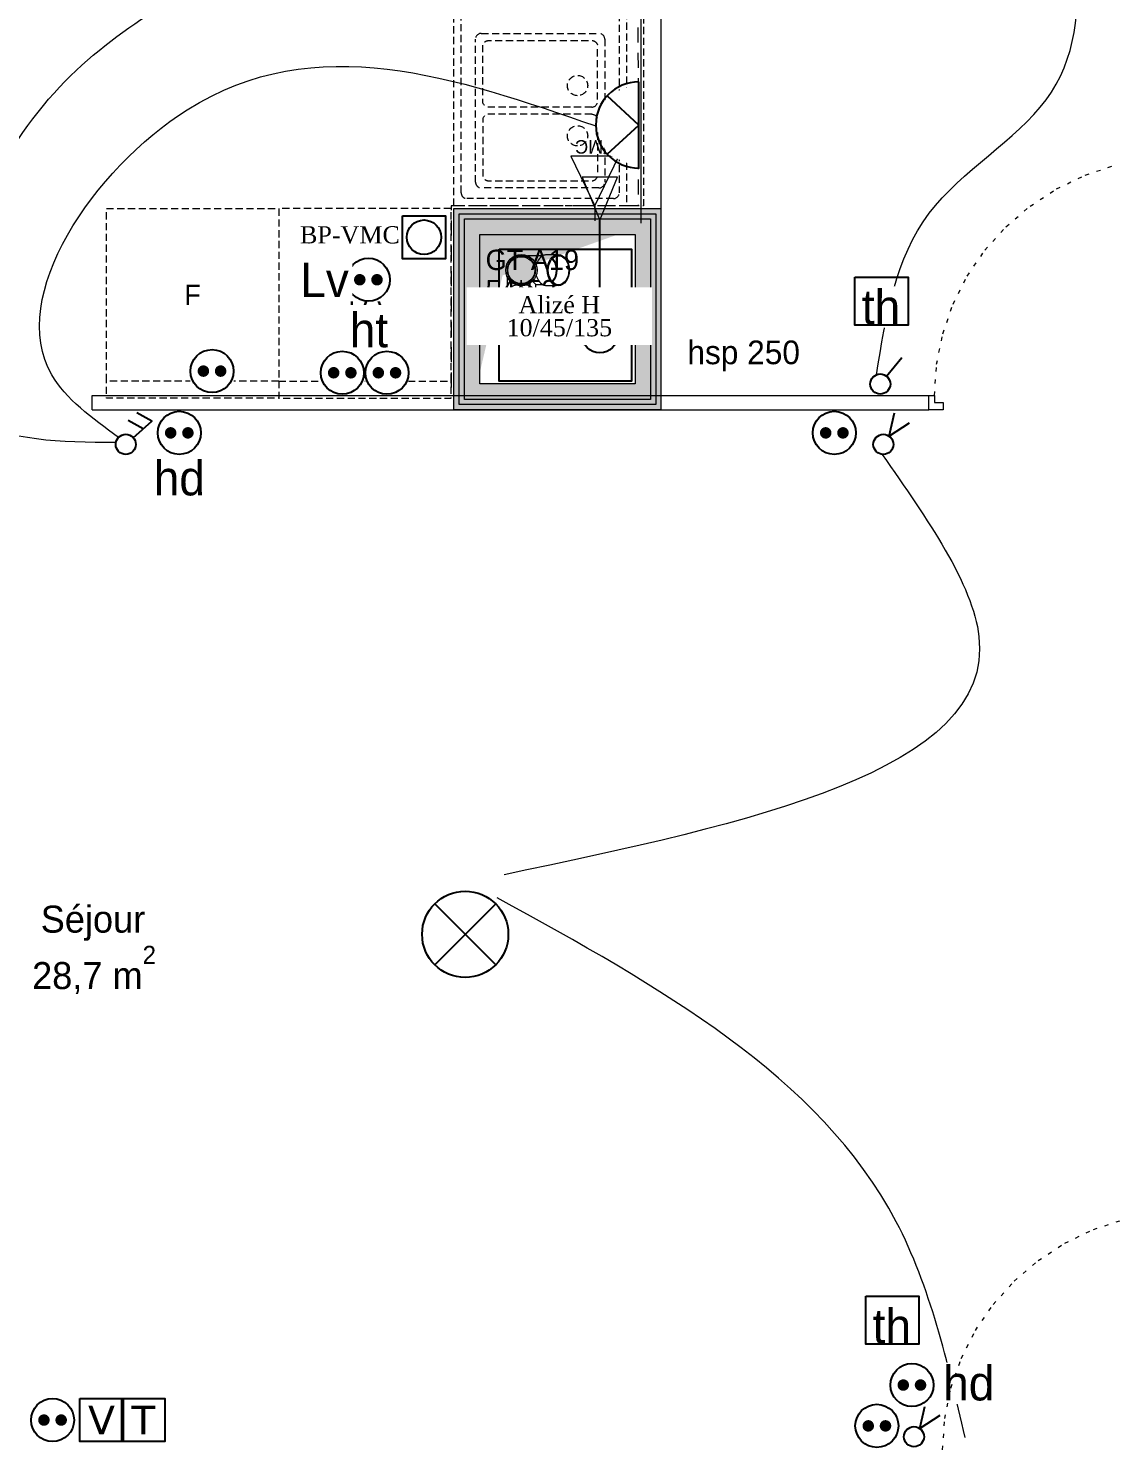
# Model space of a CAD drawing. Header units: centimetres. Extents: x 2666 to 9670, y 1889 to 5633.
# Drawn here: x 3958.7 to 4335.4, y 4633.8 to 5128.2 of the extents above; entities that cross this region are included whole.
import ezdxf

# ---------------------------------------------------------------- set-up
doc = ezdxf.new("R2010")
doc.units = ezdxf.units.CM
doc.header["$LTSCALE"] = 12.7
for name, pattern in [('ISO-03', [3, 1.2, -1.8]), ('Style de ligne -1', [0.83328, 0.41656, -0.41672]), ('Style de ligne -11', [0.694444, 0.41656, -0.277884]), ('Style de ligne -13', [0.295276, 0.19685, -0.098425]), ('Style de ligne -18', [0.328084, 0.109361, -0.218723]), ('VW-01', [0.83312, 0.41656, -0.41656])]:
    doc.linetypes.add(name, pattern=pattern)
doc.layers.add('B faience', color=7, linetype='Style de ligne -11', lineweight=13, true_color=0x0040ff)
doc.layers.add('C ANNOTATIONS-textes-numérotation gaine', color=7, linetype='ISO-03', lineweight=5, true_color=0xdd0000)
for name, color, linetype, lineweight in [('B GÈnÈral', 7, 'Continuous', 5), ('B Général', 7, 'Continuous', 5), ('C ANNOTATIONS-prestations', 7, 'Continuous', 5), ('C ANNOTATIONS-texte', 7, 'Continuous', 5), ('C ANNOTATIONS-texte surfaces', 7, 'Continuous', 5), ('F REMPLISSAGE-vert clair', 7, 'Continuous', 13), ('F REMPLISSAGE-vert clair-1', 7, 'Continuous', 5), ('F REMPLISSAGE-vert foncÈ', 7, 'Continuous', 5), ('F REMPLISSAGE-vert foncé', 7, 'Continuous', 13), ('prlm-ELEC-CFA', 1, 'Continuous', 25), ('prlm-ELEC-CFO', 1, 'Continuous', 25)]:
    doc.layers.add(name, color=color, linetype=linetype, lineweight=lineweight)
for name, color, linetype in [('prlm-EAU-CHU', 42, 'Continuous'), ('prlm-EAU-EUEV', 25, 'Continuous'), ('prlm-GT', 242, 'Continuous'), ('prlm-VMC', 93, 'Continuous')]:
    doc.layers.add(name, color=color, linetype=linetype)
doc.styles.add('Eurostile', font='')
doc.styles.add('prlm-elec-cfa', font='comic.ttf', dxfattribs={"height": 12})
doc.styles.add('prlm-elec-cfo', font='comic.ttf', dxfattribs={"height": 12})
doc.styles.add('prlm-vmc', font='pala.ttf', dxfattribs={"height": 14})
doc.styles.get('Eurostile').set_extended_font_data('Eurostile')

# ---------------------------------------------------------------- blocks, each defined once
blk = doc.blocks.new('Groupe-28-1')
at = {"layer": 'B Général', "color": 7, "linetype": 'VW-01', "lineweight": 5, "flags": 128}
blk.add_lwpolyline([(4115.85, 5056.44), (4169.9, 5056.44), (4169.9, 5004.44), (4115.85, 5004.44)], close=True, dxfattribs=at)
at = {"layer": 'C ANNOTATIONS-textes-numérotation gaine', "color": 7, "insert": (4117.85, 5051.14), "char_height": 7.059, "width": 46.0492, "attachment_point": 1, "line_spacing_factor": 0.894142, "style": 'Eurostile'}
blk.add_mtext('GT A19\\P54*52', dxfattribs=at)
blk = doc.blocks.new('xi.cee3')
at = {"layer": 'prlm-EAU-CHU', "color": 0, "lineweight": 13}
for p, q in [((-5.34, 12.09), (-5.34, 8.77)), ((5.34, 8.77), (5.34, 12.09)), ((-5, 7.43), (-5, 2.17)), ((5, 5), (3.85, 3.85)), ((5, 5), (5, 7.43)), ((7.43, 5), (5, 5)), ((12.09, 5.34), (8.77, 5.34)), ((2.17, -5), (7.43, -5)), ((8.77, -5.34), (12.09, -5.34))]:
    blk.add_line(p, q, dxfattribs=at)
for radius in [5.45, 4.69]:
    blk.add_circle((0, 0), radius, dxfattribs=at)
for centre, radius, start, end in [((0, 6.15), 6.29, 48.8644, 131.1356), ((0, 6.35), 5.87, 47.8311, 131.8233), ((-2.66, 8.75), 2.68, 180.4039, 207.2524), ((-0.74, 10.12), 5.03, 211.1457, 259.1022), ((0.74, 10.12), 5.03, 280.8978, 328.8543), ((2.66, 8.75), 2.68, 332.7476, 359.5961), ((10.12, 0.74), 5.03, 121.1457, 169.1022), ((8.75, 2.66), 2.68, 90.4039, 117.2524), ((6.35, 0), 5.87, 318.1767, 42.1689), ((6.15, 0), 6.29, 318.8644, 41.1356), ((10.12, -0.74), 5.03, 190.8978, 238.8543), ((8.75, -2.66), 2.68, 242.7476, 269.5961)]:
    blk.add_arc(centre, radius, start, end, dxfattribs=at)
for centre, major_axis, ratio in [((0, 12.84), (5.44, 0), 0.708306), ((0, 12.94), (5.05, 0), 0.707331)]:
    blk.add_ellipse(centre, major_axis=major_axis, ratio=ratio, dxfattribs=at)
at = {"layer": 'prlm-EAU-CHU', "color": 0, "lineweight": 13, "extrusion": (0, 0, -1)}
for centre, major_axis, ratio in [((12.84, 0), (0, 5.44), 0.708306), ((12.94, 0), (0, 5.05), 0.707331)]:
    blk.add_ellipse(centre, major_axis=major_axis, ratio=ratio, dxfattribs=at)
blk = doc.blocks.new('xi.eu')
at = {"layer": 'prlm-EAU-EUEV', "linetype": 'ByBlock', "lineweight": -2}
h = blk.add_hatch(color=0, dxfattribs=at)
edge = h.paths.add_edge_path()
edge.add_arc((0, 0), 5, 0, 360)
at = {"layer": 'prlm-EAU-EUEV', "color": 0, "linetype": 'ByBlock', "lineweight": 5}
blk.add_circle((0, 0), 5, dxfattribs=at)
blk = doc.blocks.new('xi.be')
at = {"layer": 'prlm-VMC', "color": 0, "linetype": 'ByBlock', "lineweight": 5, "flags": 128}
blk.add_lwpolyline([(-6.17, -15), (6.17, -15), (0, 0)], close=True, dxfattribs=at)
at = {"layer": 'prlm-VMC', "color": 0, "linetype": 'ByBlock', "lineweight": 5}
blk.add_solid([(0, -1), (5.17, -14), (-5.17, -14), (0, -1)], dxfattribs=at)
blk = doc.blocks.new('xi.bp-vmc-cui')
at = {"layer": 'prlm-VMC', "color": 0, "linetype": 'ByBlock', "lineweight": -2, "flags": 128}
blk.add_lwpolyline([(-7.5, 7.5), (7.5, 7.5), (7.5, -7.5), (-7.5, -7.5)], close=True, dxfattribs=at)
at = {"layer": 'prlm-VMC', "color": 0, "linetype": 'ByBlock', "lineweight": -2}
blk.add_circle((0, 0), 6, dxfattribs=at)
blk = doc.blocks.new('xi.SA')
at = {"layer": 'prlm-ELEC-CFO', "color": 0}
blk.add_lwpolyline([(0.2, -1.28), (5.5, 5.28)], dxfattribs=at)
blk.add_circle((-2, -4), 3.5, dxfattribs=at)
blk = doc.blocks.new('xi.ECAP')
at = {"color": 0}
blk.add_wipeout([(-15, 0), (-10.13, 11.06), (0, 15), (10.13, 11.06), (15, 0)], dxfattribs=at).dxf.layer = 'prlm-ELEC-CFO'
at = {"layer": 'prlm-ELEC-CFO', "color": 0, "linetype": 'ByBlock', "lineweight": -2, "flags": 128}
blk.add_lwpolyline([(15, 0, 1), (-15, 0)], format="xyb", close=True, dxfattribs=at)
at = {"layer": 'prlm-ELEC-CFO', "color": 0}
blk.add_lwpolyline([(-10.13, 11.06), (0, 0), (10.13, 11.06)], dxfattribs=at)
blk = doc.blocks.new('xi.PTCE')
at = {"layer": 'prlm-ELEC-CFO', "color": 0}
for points in [[(-10.61, 10.61), (10.61, -10.61)], [(10.61, 10.61), (-10.61, -10.61)]]:
    blk.add_lwpolyline(points, dxfattribs=at)
at = {"layer": 'prlm-ELEC-CFO', "color": 0, "linetype": 'ByBlock'}
blk.add_circle((0, 0), 15, dxfattribs=at)
blk = doc.blocks.new('xi.VV')
at = {"layer": 'prlm-ELEC-CFO', "color": 0}
blk.add_lwpolyline([(6.95, 3.42), (0.01, -1.13), (1.91, 6.95)], dxfattribs=at)
blk.add_circle((-2, -4), 3.5, dxfattribs=at)
blk = doc.blocks.new('xi.DA')
at = {"layer": 'prlm-ELEC-CFO', "color": 0}
for points in [[(0.61, -1.67), (7.04, 4.05), (1.81, 7.01)], [(4.05, 1.39), (-1.17, 4.34)]]:
    blk.add_lwpolyline(points, dxfattribs=at)
blk.add_circle((-2, -4), 3.5, dxfattribs=at)
blk = doc.blocks.new('xi.PCHD')
at = {"color": 0, "lineweight": 5}
blk.add_wipeout([(-7.5, -7.5), (7.5, -7.5), (7.5, 7.5), (-7.5, 7.5)], dxfattribs=at).dxf.layer = 'prlm-ELEC-CFO'
at = {"layer": 'prlm-ELEC-CFO', "color": 0, "linetype": 'ByBlock', "lineweight": 5, "const_width": 2}
for points in [[(-4, 0, 1), (-2, 0, 1)], [(2, 0, 1), (4, 0, 1)]]:
    blk.add_lwpolyline(points, format="xyb", close=True, dxfattribs=at)
at = {"layer": 'prlm-ELEC-CFO', "color": 0, "linetype": 'ByBlock', "lineweight": -2}
blk.add_circle((0, 0), 7.5, dxfattribs=at)
blk = doc.blocks.new('xi.PCHT')
at = {"color": 0, "lineweight": 5}
blk.add_wipeout([(-7.5, -7.5), (7.5, -7.5), (7.5, 7.5), (-7.5, 7.5)], dxfattribs=at).dxf.layer = 'prlm-ELEC-CFO'
at = {"layer": 'prlm-ELEC-CFO', "color": 0, "linetype": 'ByBlock', "lineweight": 5, "const_width": 2}
for points in [[(-4, 0, 1), (-2, 0, 1)], [(2, 0, 1), (4, 0, 1)]]:
    blk.add_lwpolyline(points, format="xyb", close=True, dxfattribs=at)
at = {"layer": 'prlm-ELEC-CFO', "color": 0, "linetype": 'ByBlock', "lineweight": -2}
blk.add_circle((0, 0), 7.5, dxfattribs=at)
blk = doc.blocks.new('xi.PC')
at = {"color": 0, "lineweight": 5}
blk.add_wipeout([(-7.5, -7.5), (7.5, -7.5), (7.5, 7.5), (-7.5, 7.5)], dxfattribs=at).dxf.layer = 'prlm-ELEC-CFO'
at = {"layer": 'prlm-ELEC-CFO', "color": 0, "linetype": 'ByBlock', "lineweight": 5, "const_width": 2}
for points in [[(-4, 0, 1), (-2, 0, 1)], [(2, 0, 1), (4, 0, 1)]]:
    blk.add_lwpolyline(points, format="xyb", close=True, dxfattribs=at)
at = {"layer": 'prlm-ELEC-CFO', "color": 0, "linetype": 'ByBlock', "lineweight": -2}
blk.add_circle((0, 0), 7.5, dxfattribs=at)
blk = doc.blocks.new('xi.TV')
at = {"layer": 'prlm-ELEC-CFA', "color": 0, "linetype": 'ByBlock', "lineweight": -2, "flags": 128}
blk.add_lwpolyline([(-7.5, 7.5), (7.5, 7.5), (7.5, -7.5), (-7.5, -7.5)], close=True, dxfattribs=at)
at = {"layer": 'prlm-ELEC-CFA', "color": 0, "linetype": 'ByBlock', "insert": (0, 0), "char_height": 10, "width": 11.36, "attachment_point": 5}
blk.add_mtext('{\\fVerdana|b0|i0|c0|p34;V}', dxfattribs=at)
blk = doc.blocks.new('xi.TEL')
at = {"layer": 'prlm-ELEC-CFA', "color": 0, "linetype": 'ByBlock', "lineweight": -2, "flags": 128}
blk.add_lwpolyline([(-7.5, 7.5), (7.5, 7.5), (7.5, -7.5), (-7.5, -7.5)], close=True, dxfattribs=at)
at = {"layer": 'prlm-ELEC-CFA', "color": 0, "linetype": 'ByBlock', "insert": (0, 0), "char_height": 10, "width": 11.36, "attachment_point": 5}
blk.add_mtext('{\\fVerdana|b0|i0|c0|p34;T}', dxfattribs=at)
blk = doc.blocks.new('xi.LV')
at = {"color": 0, "lineweight": 5}
blk.add_wipeout([(-7.5, -7.5), (7.5, -7.5), (7.5, 7.5), (-7.5, 7.5)], dxfattribs=at).dxf.layer = 'prlm-ELEC-CFO'
at = {"layer": 'prlm-ELEC-CFO', "color": 0, "linetype": 'ByBlock', "lineweight": 5, "const_width": 2}
for points in [[(-4, 0, 1), (-2, 0, 1)], [(2, 0, 1), (4, 0, 1)]]:
    blk.add_lwpolyline(points, format="xyb", close=True, dxfattribs=at)
at = {"layer": 'prlm-ELEC-CFO', "color": 0, "linetype": 'ByBlock', "lineweight": -2}
blk.add_circle((0, 0), 7.5, dxfattribs=at)
blk = doc.blocks.new('Frigo')
at = {"layer": 'B Général', "color": 7, "linetype": 'Style de ligne -13', "lineweight": 5, "flags": 128}
blk.add_lwpolyline([(-30, 30), (30, 30), (30, -30), (-30, -30)], close=True, dxfattribs=at)
blk.add_lwpolyline([(30, -30), (30, -36), (-30, -36), (-30, -30)], dxfattribs=at)
at = {"layer": 'B Général', "color": 7, "insert": (0, 0), "char_height": 7.06, "attachment_point": 5, "line_spacing_factor": 0.894142, "style": 'Eurostile'}
blk.add_mtext('F', dxfattribs=at)
blk = doc.blocks.new('Lave Vaisselle')
at = {"layer": 'B Général', "color": 7, "linetype": 'Style de ligne -13', "lineweight": 5, "flags": 128}
blk.add_lwpolyline([(-30, 30), (-30, 36), (30, 36), (30, 30)], dxfattribs=at)
blk.add_lwpolyline([(-30, 30), (30, 30), (30, -30), (-30, -30)], close=True, dxfattribs=at)
at = {"layer": 'B Général', "color": 7, "insert": (0, 0), "char_height": 7.059, "attachment_point": 5, "line_spacing_factor": 0.894142, "style": 'Eurostile'}
blk.add_mtext('LV', dxfattribs=at)
blk = doc.blocks.new('Evier 120.60 T3 et +')
at = {"layer": 'B Général', "color": 7, "linetype": 'Style de ligne -13', "lineweight": 5}
for p, q in [((-57.5, -55.5), (-57.5, -4.5)), ((-55.5, -2.5), (55.5, -2.5)), ((57.5, -4.5), (57.5, -55.5)), ((0, -50.5), (0, -9.53)), ((2, -7.53), (51.79, -7.53)), ((53.79, -9.53), (53.79, -50.5)), ((18.98, -10), (18.98, -10)), ((-52.12, -15), (-7.88, -15)), ((-52.5, -20), (-7.5, -20)), ((-52.5, -25), (-7.5, -25)), ((-52.5, -30), (-7.5, -30)), ((-52.5, -35), (-7.5, -35)), ((-52.5, -40), (-7.5, -40)), ((25.65, -43.33), (25.65, -43.33)), ((-52.12, -45), (-7.88, -45)), ((51.79, -52.5), (2, -52.5)), ((9.17, -50), (9.17, -50)), ((55.5, -57.5), (-55.5, -57.5))]:
    blk.add_line(p, q, dxfattribs=at)
at = {"layer": 'B Général', "color": 7, "linetype": 'Style de ligne -13', "lineweight": 5, "flags": 128}
blk.add_lwpolyline([(-60, 0), (-60, 6), (60, 6), (60, 0)], dxfattribs=at)
blk.add_lwpolyline([(-60, 0), (60, 0), (60, -60), (-60, -60)], close=True, dxfattribs=at)
for points in [[(25.65, -12), (25.65, -48, -0.414212), (23.65, -50), (4.5, -50, -0.198914), (3.09, -49.41, -0.198914), (2.5, -48), (2.5, -12, -0.414214), (4.5, -10)], [(25.65, -12, 0.414212), (23.65, -10), (4.45, -10)], [(28.15, -12), (28.15, -48, 0.414212), (30.15, -50), (49.29, -50, 0.198914), (50.71, -49.41, 0.198914), (51.29, -48), (51.29, -12, 0.414214), (49.29, -10)], [(28.15, -12, -0.414212), (30.15, -10), (49.34, -10)]]:
    blk.add_lwpolyline(points, format="xyb", dxfattribs=at)
at = {"layer": 'B Général', "color": 7, "linetype": 'Style de ligne -13', "lineweight": 5}
for centre, start, end in [((-55.5, -4.5), 90, 180), ((55.5, -4.5), 0, 90), ((2, -9.53), 90, 180), ((51.79, -9.53), 0, 90), ((2, -50.5), 180, 270), ((51.79, -50.5), 270, 0), ((-55.5, -55.5), 180, 270), ((55.5, -55.5), 270, 0)]:
    blk.add_arc(centre, 2, start, end, dxfattribs=at)
for centre in [(18.15, -17), (35.65, -17)]:
    blk.add_ellipse(centre, major_axis=(3.54, 0), ratio=1, dxfattribs=at)
blk = doc.blocks.new('VMC')
at = {"layer": 'B Général', "color": 7, "linetype": 'Style de ligne -1', "lineweight": 13}
blk.add_line((0, 10.77), (0, 17), dxfattribs=at)
at = {"layer": 'B Général', "color": 250, "linetype": 'Continuous', "lineweight": 5, "true_color": 0x444444, "flags": 128}
blk.add_lwpolyline([(0, 10.77), (-8.34, -6.52), (8.34, -6.52)], close=True, dxfattribs=at)
at = {"layer": 'C ANNOTATIONS-prestations', "insert": (-7.15, -7.39), "char_height": 4.706, "attachment_point": 1, "line_spacing_factor": 0.894142, "style": 'Eurostile'}
blk.add_mtext('VMC', dxfattribs=at)

msp = doc.modelspace()

# ---------------------------------------------------------------- linework, layer by layer
at = {"layer": 'B faience', "flags": 128}
msp.add_lwpolyline([(4170.85, 5181.44), (4170.95, 5066.44), (4105.84, 5066.44), (4105.85, 5001.44)], dxfattribs=at)
at = {"layer": 'B GÈnÈral', "color": 9, "linetype": 'Continuous', "true_color": 0xc0dcc0}
for points in [[(4115.85, 5004.44), (4106.85, 4995.44), (4115.85, 5056.44), (4106.85, 5065.44)], [(4115.85, 5056.44), (4106.85, 5065.44), (4169.9, 5056.44), (4178.9, 5065.44)], [(4169.9, 5056.44), (4178.9, 5065.44), (4169.9, 5004.44), (4178.9, 4995.44)], [(4169.9, 5004.44), (4178.9, 4995.44), (4115.85, 5004.44), (4106.85, 4995.44)]]:
    msp.add_solid(points, dxfattribs=at)
at = {"layer": 'B GÈnÈral', "color": 254, "linetype": 'Continuous', "true_color": 0xdddddd}
msp.add_solid([(4115.85, 5056.44), (4115.85, 5008.44), (4163.9, 5056.44), (4123.75, 5042.17)], dxfattribs=at)
at = {"layer": 'B Général', "color": 7, "linetype": 'Continuous', "lineweight": 5}
for p, q in [((4178.9, 5256.44), (4178.9, 5060.44)), ((4178.9, 5256.44), (4178.9, 5060.44)), ((4171.9, 5249.44), (4171.9, 5060.44)), ((4171.9, 5249.44), (4171.9, 5060.44)), ((3980.84, 5000.44), (4272.11, 5000.44)), ((3980.84, 4995.44), (3980.84, 5000.44)), ((4272.11, 4995.44), (4272.11, 5000.44)), ((3980.84, 4995.44), (4272.11, 4995.44))]:
    msp.add_line(p, q, dxfattribs=at)
at = {"layer": 'B Général', "linetype": 'Style de ligne -18', "lineweight": 5}
for p, q in [((4316.61, 5072.32), (4326.59, 5077.12)), ((4326.59, 5077.12), (4337.11, 5080.61)), ((4307.37, 5066.29), (4316.61, 5072.32)), ((4299.01, 5059.13), (4307.37, 5066.29)), ((4291.68, 5050.96), (4299.01, 5059.13)), ((4285.5, 5041.94), (4291.68, 5050.96)), ((4280.58, 5032.2), (4285.5, 5041.94)), ((4277.01, 5021.92), (4280.58, 5032.2)), ((4274.84, 5011.27), (4277.01, 5021.92)), ((4274.11, 5000.44), (4274.84, 5011.27)), ((4329.44, 4710.12), (4339.97, 4713.61)), ((4319.46, 4705.32), (4329.44, 4710.12)), ((4310.22, 4699.29), (4319.46, 4705.32)), ((4301.86, 4692.13), (4310.22, 4699.29)), ((4294.53, 4683.96), (4301.86, 4692.13)), ((4288.35, 4674.94), (4294.53, 4683.96)), ((4276.96, 4633.44), (4277.69, 4644.27))]:
    msp.add_line(p, q, dxfattribs=at)
at = {"layer": 'B Général', "color": 7, "linetype": 'Continuous', "lineweight": 13}
for p, q in [((4106.85, 4995.44), (4106.85, 5065.44)), ((4106.85, 5065.44), (4178.9, 5065.44)), ((4178.9, 5065.44), (4178.9, 4995.44)), ((4115.85, 5004.44), (4115.85, 5056.44)), ((4115.85, 5056.44), (4169.9, 5056.44)), ((4169.9, 5056.44), (4169.9, 5004.44)), ((4169.9, 5004.44), (4115.85, 5004.44)), ((3980.84, 5000.44), (4272.11, 5000.44)), ((3980.84, 4995.44), (4272.11, 4995.44)), ((4178.9, 4995.44), (4106.85, 4995.44))]:
    msp.add_line(p, q, dxfattribs=at)
at = {"layer": 'B Général', "color": 7, "linetype": 'Continuous', "lineweight": 5, "flags": 128}
msp.add_lwpolyline([(4568.8, 5509.22, 0.297246), (3485.1, 4673.45), (3485.04, 4673.28), (3420.82, 4459.34)], format="xyb", dxfattribs=at)
msp.add_lwpolyline([(4272.11, 5000.44), (4274.11, 5000.44), (4274.11, 4997.94), (4277.11, 4997.94), (4277.11, 4995.44), (4272.11, 4995.44), (4272.11, 4995.44), (4272.11, 4995.44), (4272.11, 4999.72), (4272.11, 4999.72)], close=True, dxfattribs=at)
at = {"layer": 'F REMPLISSAGE-vert clair'}
for p, q in [((4108.65, 4997.24), (4108.65, 5063.64)), ((4108.65, 5063.64), (4177.1, 5063.64)), ((4177.1, 5063.64), (4177.1, 4997.24)), ((4110.45, 4999.04), (4110.45, 5061.84)), ((4110.45, 4999.04), (4110.45, 5061.84)), ((4110.45, 5061.84), (4175.3, 5061.84)), ((4110.45, 5061.84), (4175.3, 5061.84)), ((4175.3, 5061.84), (4175.3, 4999.04)), ((4175.3, 5061.84), (4175.3, 4999.04)), ((4175.3, 4999.04), (4110.45, 4999.04)), ((4175.3, 4999.04), (4110.45, 4999.04)), ((4177.1, 4997.24), (4108.65, 4997.24))]:
    msp.add_line(p, q, dxfattribs=at)
at = {"layer": 'F REMPLISSAGE-vert clair', "color": 7, "linetype": 'Continuous', "lineweight": 13}
for p, q in [((4115.85, 5004.44), (4115.85, 5056.44)), ((4115.85, 5056.44), (4169.9, 5056.44)), ((4169.9, 5056.44), (4169.9, 5004.44)), ((4169.9, 5004.44), (4115.85, 5004.44))]:
    msp.add_line(p, q, dxfattribs=at)
at = {"layer": 'F REMPLISSAGE-vert clair-1', "color": 9, "linetype": 'Continuous', "true_color": 0xc0dcc0}
for points in [[(4108.65, 4997.24), (4110.45, 4999.04), (4108.65, 5063.64), (4110.45, 5061.84)], [(4108.65, 5063.64), (4110.45, 5061.84), (4177.1, 5063.64), (4175.3, 5061.84)], [(4177.1, 5063.64), (4175.3, 5061.84), (4177.1, 4997.24), (4175.3, 4999.04)], [(4110.45, 4999.04), (4115.85, 5004.44), (4110.45, 5061.84), (4115.85, 5056.44)], [(4110.45, 5061.84), (4115.85, 5056.44), (4175.3, 5061.84), (4169.9, 5056.44)], [(4175.3, 5061.84), (4169.9, 5056.44), (4175.3, 4999.04), (4169.9, 5004.44)], [(4175.3, 4999.04), (4169.9, 5004.44), (4110.45, 4999.04), (4115.85, 5004.44)], [(4177.1, 4997.24), (4175.3, 4999.04), (4108.65, 4997.24), (4110.45, 4999.04)]]:
    msp.add_solid(points, dxfattribs=at)
at = {"layer": 'F REMPLISSAGE-vert foncÈ', "color": 54, "linetype": 'Continuous', "true_color": 0x99aa00}
for points in [[(4106.85, 4995.44), (4108.65, 4997.24), (4106.85, 5065.44), (4108.65, 5063.64)], [(4106.85, 5065.44), (4108.65, 5063.64), (4178.9, 5065.44), (4177.1, 5063.64)], [(4178.9, 5065.44), (4177.1, 5063.64), (4178.9, 4995.44), (4177.1, 4997.24)], [(4178.9, 4995.44), (4177.1, 4997.24), (4106.85, 4995.44), (4108.65, 4997.24)]]:
    msp.add_solid(points, dxfattribs=at)
at = {"layer": 'F REMPLISSAGE-vert foncé', "color": 7, "linetype": 'Continuous', "lineweight": 13}
for p, q in [((4106.85, 4995.44), (4106.85, 5065.44)), ((4106.85, 5065.44), (4178.9, 5065.44)), ((4178.9, 5065.44), (4178.9, 4995.44)), ((4178.9, 4995.44), (4106.85, 4995.44))]:
    msp.add_line(p, q, dxfattribs=at)
at = {"layer": 'F REMPLISSAGE-vert foncé'}
for p, q in [((4108.65, 4997.24), (4108.65, 5063.64)), ((4108.65, 5063.64), (4177.1, 5063.64)), ((4177.1, 5063.64), (4177.1, 4997.24)), ((4177.1, 4997.24), (4108.65, 4997.24))]:
    msp.add_line(p, q, dxfattribs=at)
at = {"layer": 'prlm-ELEC-CFO', "lineweight": 13}
for points in [[(4253.92, 5007.62), (4272.25, 5063.81), (4312.97, 5103.32), (4307.63, 5215.91)], [(3989.14, 4984), (3940.46, 4992.63), (3956.75, 5091.89), (4021.61, 5145.81)], [(4255.89, 4979.91), (4289.59, 4916.53), (4124.26, 4833.56)], [(4284.79, 4637.72), (4260.8, 4712.82), (4121.88, 4825.57)]]:
    msp.add_spline(points, degree=3, dxfattribs=at)
at = {"layer": 'prlm-GT'}
msp.add_lwpolyline([(4122.61, 5051.39), (4168.66, 5051.39), (4168.66, 5005.39), (4122.61, 5005.39)], close=True, dxfattribs=at)
at = {"layer": 'prlm-VMC'}
msp.add_lwpolyline([(4157.61, 5027.78), (4157.61, 5061.39)], dxfattribs=at)
msp.add_circle((4157.61, 5021.53), 6.25, dxfattribs=at)

# ---------------------------------------------------------------- block references
at = {"layer": 'B Général', "color": 7}
for name, p, rotation in [('Evier 120.60 T3 et +', (4166.85, 5126.44), 270.0000000083743), ('VMC', (4155.85, 5077.21), 180)]:
    msp.add_blockref(name, p, dxfattribs=dict(at, rotation=rotation))
msp.add_blockref('Frigo', (4015.84, 5035.44), dxfattribs=at)
at = {"layer": 'B Général', "color": 7, "xscale": -1, "rotation": 180}
msp.add_blockref('Lave Vaisselle', (4075.84, 5035.44), dxfattribs=at)
at = {"layer": 'C ANNOTATIONS-textes-numérotation gaine', "color": 7}
msp.add_blockref('Groupe-28-1', (0, 0), dxfattribs=at)
at = {"layer": 'prlm-EAU-CHU', "rotation": 270}
msp.add_blockref('xi.cee3', (4130.31, 5044.02), dxfattribs=at)
at = {"layer": 'prlm-EAU-EUEV', "xscale": -1, "rotation": 90}
msp.add_blockref('xi.eu', (4130.31, 5044.02), dxfattribs=at)
at = {"layer": 'prlm-ELEC-CFA'}
msp.add_blockref('xi.TEL', (3998.7, 4643.77), dxfattribs=at)
at = {"layer": 'prlm-ELEC-CFO'}
for name, p in [('xi.bp-vmc-cui', (4096.42, 5055.49)), ('xi.SA', (4257.25, 5008.39)), ('xi.DA', (3994.59, 4987.39)), ('xi.VV', (4258.31, 4987.39)), ('xi.PTCE', (4110.75, 4812.85)), ('xi.VV', (4268.98, 4641.98))]:
    msp.add_blockref(name, p, dxfattribs=at)
at = {"layer": 'prlm-VMC', "color": 1, "rotation": 180}
msp.add_blockref('xi.be', (4157.61, 5061.39), dxfattribs=at)

# ---------------------------------------------------------------- texts
at = {"layer": 'C ANNOTATIONS-prestations', "insert": (4188.09, 5008.81), "char_height": 8.2355, "width": 186, "attachment_point": 7, "line_spacing_factor": 0.894142, "style": 'Eurostile'}
msp.add_mtext('hsp{\\fEurostile|b0|i1|c0|p0; }250', dxfattribs=at)
at = {"layer": 'C ANNOTATIONS-texte', "insert": (3981.17, 4810.59), "char_height": 9.412, "attachment_point": 8, "line_spacing_factor": 0.894142, "style": 'Eurostile'}
msp.add_mtext('Séjour', dxfattribs=at)
at = {"layer": 'C ANNOTATIONS-texte surfaces', "insert": (3981.55, 4808.85), "char_height": 9.412, "attachment_point": 2, "line_spacing_factor": 0.894142, "style": 'Eurostile'}
msp.add_mtext('28,7 m{\\H0.6667x;\\S2^ ;}', dxfattribs=at)
at = {"layer": 'prlm-ELEC-CFO', "insert": (4053.25, 5059.33), "char_height": 6, "attachment_point": 1, "style": 'prlm-vmc'}
msp.add_mtext_dynamic_manual_height_columns('BP-VMC', width=101.1298, gutter_width=50, heights=[0], dxfattribs=at)

# ---------------------------------------------------------------- next in the draw order: block references
at = {"layer": 'prlm-ELEC-CFO', "rotation": 90}
msp.add_blockref('xi.ECAP', (4171.21, 5094.55), dxfattribs=at)
at = {"layer": 'prlm-ELEC-CFO'}
for name, p in [('xi.PC', (4239.25, 4987.39)), ('xi.PCHD', (4266.26, 4655.96)), ('xi.PC', (3967.1, 4643.77))]:
    msp.add_blockref(name, p, dxfattribs=at)

# ---------------------------------------------------------------- next in the draw order: texts
at = {"layer": 'prlm-ELEC-CFO', "lineweight": 20, "char_height": 12, "attachment_point": 5, "line_spacing_factor": 0.8, "style": 'prlm-elec-cfa', "bg_fill": 3, "box_fill_scale": 1.1, "bg_fill_color": 256, "bg_fill_transparency": 0}
for insert in [(4255.5, 5031.15), (4259.27, 4676.44)]:
    msp.add_mtext('th', dxfattribs=dict(at, insert=insert))

# ---------------------------------------------------------------- next in the draw order: linework, layer by layer
at = {"layer": 'prlm-ELEC-CFO'}
for points in [[(4246.43, 5041.57), (4264.95, 5041.57), (4264.95, 5024.89), (4246.43, 5024.89)], [(4250.19, 4686.86), (4268.71, 4686.86), (4268.71, 4670.18), (4250.19, 4670.18)]]:
    msp.add_lwpolyline(points, close=True, dxfattribs=at)
at = {"layer": 'prlm-ELEC-CFO', "lineweight": 13}
msp.add_spline([(3990.04, 4985.78), (3966.81, 5007.63), (4014, 5099.87), (4156.21, 5094.21)], degree=3, dxfattribs=at)

# ---------------------------------------------------------------- next in the draw order: block references
at = {"layer": 'prlm-ELEC-CFA'}
msp.add_blockref('xi.TV', (3984.14, 4643.77), dxfattribs=at)
at = {"layer": 'prlm-ELEC-CFO'}
msp.add_blockref('xi.PC', (4254.06, 4641.75), dxfattribs=at)

# ---------------------------------------------------------------- next in the draw order: texts
at = {"layer": 'prlm-ELEC-CFO', "lineweight": 20, "insert": (4286.04, 4656.52), "char_height": 12, "attachment_point": 5, "line_spacing_factor": 0.8, "style": 'prlm-elec-cfo', "bg_fill": 3, "box_fill_scale": 1.1, "bg_fill_color": 256, "bg_fill_transparency": 0}
msp.add_mtext('hd', dxfattribs=at)

# ---------------------------------------------------------------- next in the draw order: linework, layer by layer
at = {"layer": 'B Général', "linetype": 'Style de ligne -18', "lineweight": 5}
for p, q in [((4283.43, 4665.2), (4288.35, 4674.94)), ((4279.86, 4654.92), (4283.43, 4665.2)), ((4277.69, 4644.27), (4279.86, 4654.92))]:
    msp.add_line(p, q, dxfattribs=at)

# ---------------------------------------------------------------- next in the draw order: block references
at = {"layer": 'prlm-ELEC-CFO'}
for name, p in [('xi.LV', (4077.05, 5040.69)), ('xi.PC', (4022.61, 5008.89)), ('xi.PCHT', (4067.96, 5008.31)), ('xi.PCHD', (4011.22, 4987.39))]:
    msp.add_blockref(name, p, dxfattribs=at)

# ---------------------------------------------------------------- next in the draw order: texts
at = {"layer": 'prlm-VMC', "ltscale": 25, "insert": (4143.52, 5027.97), "char_height": 6, "width": 58.6147, "attachment_point": 5, "line_spacing_factor": 0.8, "style": 'prlm-vmc', "bg_fill": 2}
msp.add_mtext('Alizé H 10/45/135', dxfattribs=at)

# ---------------------------------------------------------------- next in the draw order: texts
at = {"layer": 'prlm-ELEC-CFO', "lineweight": 20, "char_height": 12, "attachment_point": 5, "line_spacing_factor": 0.8, "style": 'prlm-elec-cfo', "bg_fill": 3, "box_fill_scale": 1.1, "bg_fill_color": 256, "bg_fill_transparency": 0}
for s, insert in [('Lv', (4061.77, 5040.69)), ('ht', (4077.23, 5023.11)), ('hd', (4011.22, 4971.55))]:
    msp.add_mtext(s, dxfattribs=dict(at, insert=insert))

# ---------------------------------------------------------------- next in the draw order: block references
at = {"layer": 'prlm-ELEC-CFO'}
msp.add_blockref('xi.PCHT', (4083.51, 5008.31), dxfattribs=at)

doc.saveas('drawing.dxf')
